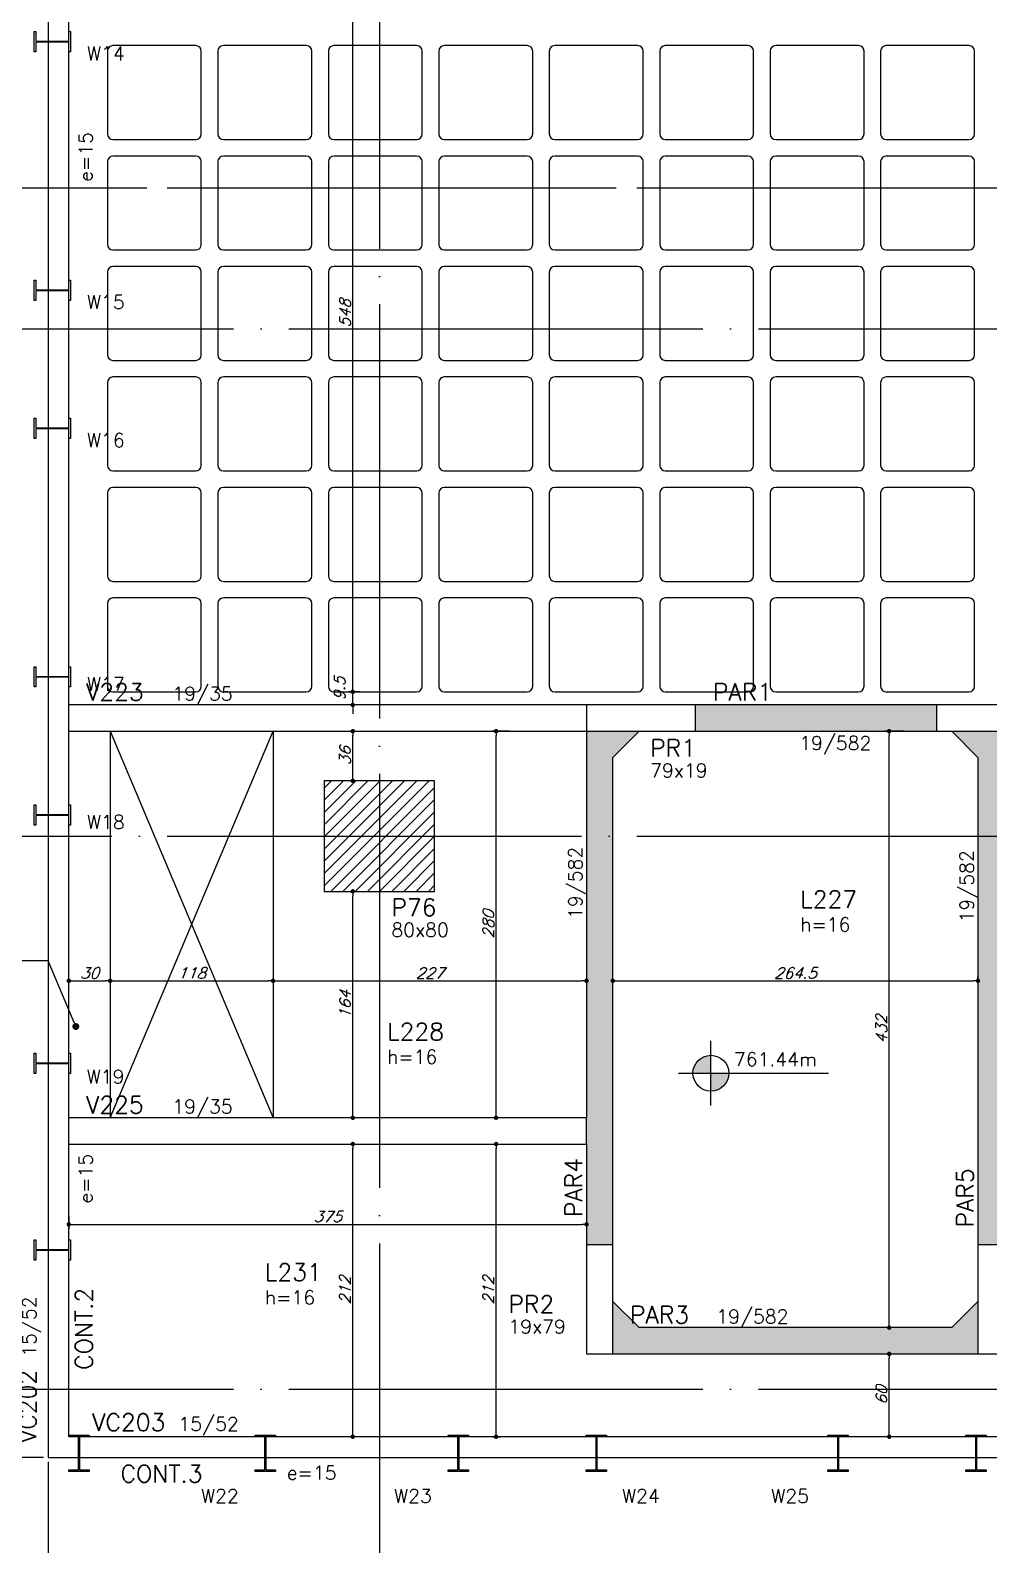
# Model space of a CAD drawing. Extents: x -4172 to 5483, y -2094 to 2406.
# Drawn here: x -3553 to -2859, y -998 to 99 of the extents above; entities that cross this region are included whole.
import ezdxf
from ezdxf import colors
from ezdxf.entities.mleader import LeaderData, LeaderLine
from ezdxf.enums import TextEntityAlignment as Align
from ezdxf.math import Vec2, Vec3

# ---------------------------------------------------------------- set-up
doc = ezdxf.new("R2010")
doc.units = 0
doc.header["$LTSCALE"] = 50
doc.header["$MEASUREMENT"] = 0
doc.linetypes.add('EIXO', pattern=[6.8, 6, -0.4, 0, -0.4])
doc.layers.get('0').update_dxf_attribs({"linetype": 'CONTINUOUS'})
doc.layers.get('DEFPOINTS').update_dxf_attribs({"linetype": 'CONTINUOUS'})
for name, color, linetype in [('251', 5, 'CONTINUOUS'), ('F-AUX-RED', 1, 'CONTINUOUS'), ('F-COTAS', 106, 'CONTINUOUS'), ('F-CUBETA', 1, 'CONTINUOUS'), ('F-EIXO', 12, 'EIXO'), ('F-LAJES', 3, 'CONTINUOUS'), ('F-LAJES-DIM', 2, 'CONTINUOUS'), ('F-LAJES-NOME', 4, 'CONTINUOUS'), ('F-NÍVEL-PLANTA', 2, 'CONTINUOUS'), ('F-PARC-DIM', 2, 'CONTINUOUS'), ('F-PARC-NOME', 4, 'CONTINUOUS'), ('F-PERFIL - W310x52', 4, 'CONTINUOUS'), ('F-PERFIL- W250x38.5', 4, 'CONTINUOUS'), ('F-PILARES-DIM', 172, 'CONTINUOUS'), ('F-PILARES-HACH', 174, 'CONTINUOUS'), ('F-PILARES-M', 170, 'CONTINUOUS'), ('F-PILARES-NOME', 170, 'CONTINUOUS'), ('F-PILARES-S', 170, 'CONTINUOUS'), ('F-SOLIDO-VIGAS', 252, 'CONTINUOUS'), ('F-TEXTO', 6, 'CONTINUOUS'), ('F-VIGAS', 3, 'CONTINUOUS'), ('F-VIGAS-DIM', 2, 'CONTINUOUS'), ('F-VIGAS-NOME', 4, 'CONTINUOUS'), ('F-VÃO', 1, 'CONTINUOUS')]:
    doc.layers.add(name, color=color, linetype=linetype)
doc.styles.add('CP-TEXT-INCL', font='romans.shx', dxfattribs={"oblique": 20})
doc.styles.add('MCP', font='romans.shx')
doc.styles.add('ROMANS', font='romans.shx')
doc.styles.get("Standard").update_dxf_attribs({"font": 'ROMANS.SHX'})
doc.dimstyles.new('CP-COTAS-50', dxfattribs={"dimscale": 0.64, "dimtxt": 12.5, "dimasz": 5, "dimexe": 5, "dimexo": 5, "dimgap": 2.5, "dimtad": 1, "dimdec": 1, "dimdsep": 46, "dimtxsty": 'CP-TEXT-INCL', "dimblk1": 'DOT', "dimblk2": 'DOT', "dimsah": 1, "dimcen": 9, "dimclrd": 256, "dimclre": 256, "dimclrt": 256, "dimadec": 0, "dimazin": 0, "dimtfac": 1, "dimtdec": 1, "dimtmove": 2, "dimatfit": 3, "dimldrblk": 'DOT', "dimfxl": 0, "dimtolj": 1, "dimarcsym": 0})

# ---------------------------------------------------------------- blocks, each defined once
blk = doc.blocks.new('_VAONER063650636500869008690')
at = {"layer": '251', "color": 1}
for p, q in [((30, 34), (-30, 34)), ((-34, 30), (-34, -30)), ((34, -30), (34, 30)), ((-30, -34), (30, -34))]:
    blk.add_line(p, q, dxfattribs=at)
for centre, start, end in [((-30, 30), 90, 180), ((30, 30), 0, 90), ((-30, -30), 180, 270), ((30, -30), 270, 0)]:
    blk.add_arc(centre, 4, start, end, dxfattribs=at)
blk = doc.blocks.new('Nível - Planta')
at = {"layer": 'F-NÍVEL-PLANTA'}
h = blk.add_hatch(color=71, dxfattribs=at)
h.paths.add_polyline_path([(0, 0), (0, 0.26, 0.414214), (-0.26, 0)])
h.paths.add_polyline_path([(0.26, 0), (0, 0), (0, -0.26, 0.414214)])
for p, q in [((0, -0.469), (0, 0.469)), ((-0.469, 0), (1.704, 0))]:
    blk.add_line(p, q, dxfattribs=at)
blk.add_circle((0, 0), 0.26, dxfattribs=at)
at = {"layer": 'F-TEXTO', "color": 3, "style": 'MCP'}
blk.add_attdef('NÍVEL', (0.333, 0.102), '', height=0.2, dxfattribs=at)
blk = doc.blocks.new('_DOT')
at = {"color": 0, "linetype": 'ByBlock'}
blk.add_line((-0.5, 0), (-1, 0), dxfattribs=at)
at = {"color": 0, "linetype": 'ByBlock', "const_width": 0.5}
blk.add_lwpolyline([(-0.25, 0, 1), (0.25, 0, 1)], format="xyb", close=True, dxfattribs=at)
blk = doc.blocks.new('*U22')
at = {"layer": 'F-EIXO'}
blk.add_line((0, 0), (7397, 0), dxfattribs=at)
at = {"layer": 'F-TEXTO', "style": 'ROMANS'}
blk.add_attdef('EIXO', text='', height=17.5, dxfattribs=at).set_placement((-28.2072, 0), align=Align.MIDDLE_CENTER)
blk = doc.blocks.new('*U23')
at = {"layer": 'F-EIXO'}
blk.add_line((0, 0), (7484.954, 0), dxfattribs=at)
at = {"layer": 'F-TEXTO', "style": 'ROMANS'}
blk.add_attdef('EIXO', text='', height=17.5, dxfattribs=at).set_placement((-28.2072, 0), align=Align.MIDDLE_CENTER)
blk = doc.blocks.new('*U24')
at = {"layer": 'F-EIXO'}
blk.add_line((0, 0), (7397, 0), dxfattribs=at)
at = {"layer": 'F-TEXTO', "style": 'ROMANS'}
blk.add_attdef('EIXO', text='', height=17.5, dxfattribs=at).set_placement((-28.2072, 0), align=Align.MIDDLE_CENTER)
blk = doc.blocks.new('*U48')
at = {"layer": 'F-EIXO'}
blk.add_line((0, 0), (0, -3477.9), dxfattribs=at)
at = {"layer": 'F-TEXTO', "style": 'ROMANS'}
blk.add_attdef('EIXO', text='', height=17.5, rotation=360, dxfattribs=at).set_placement((0, 28.2), align=Align.MIDDLE_CENTER)
blk = doc.blocks.new('*U32')
at = {"layer": 'F-EIXO'}
blk.add_line((0, 0), (7484.954, 0), dxfattribs=at)
at = {"layer": 'F-TEXTO', "style": 'ROMANS'}
blk.add_attdef('EIXO', text='', height=17.5, dxfattribs=at).set_placement((-28.2072, 0), align=Align.MIDDLE_CENTER)
blk = doc.blocks.new('*D49')
at = {"layer": 'DEFPOINTS', "color": 0, "linetype": 'Continuous', "transparency": 16777216}
for p in [(-3540, -934.5), (3264.5, -934.5), (3264.5, -1512.9)]:
    blk.add_point(p, dxfattribs=at)
at = {"layer": 'F-COTAS', "linetype": 'Continuous', "lineweight": -2, "transparency": 16777216}
for p, q in [((-3540, -937.7), (-3540, -1516.1)), ((3264.5, -937.7), (3264.5, -1516.1)), ((-3536.8, -1512.9), (3261.3, -1512.9))]:
    blk.add_line(p, q, dxfattribs=at)
at = {"layer": 'F-COTAS', "linetype": 'Continuous', "lineweight": -2, "transparency": 16777216, "xscale": 3.2, "yscale": 3.2, "zscale": 3.2, "rotation": 180}
blk.add_blockref('_DOT', (-3540, -1512.9), dxfattribs=at)
at = {"layer": 'F-COTAS', "linetype": 'Continuous', "lineweight": -2, "transparency": 16777216, "xscale": 3.2, "yscale": 3.2, "zscale": 3.2}
blk.add_blockref('_DOT', (3264.5, -1512.9), dxfattribs=at)
at = {"layer": 'F-COTAS', "linetype": 'Continuous', "transparency": 16777216, "insert": (-137.8, -1507.3), "char_height": 8, "attachment_point": 5, "style": 'CP-TEXT-INCL'}
blk.add_mtext('\\A1;6804.5', dxfattribs=at)
blk = doc.blocks.new('*D71')
at = {"layer": 'DEFPOINTS', "color": 0, "linetype": 'Continuous', "transparency": 16777216}
for p in [(-3540, -934.5), (-3540, -1446.2), (-3300, -1457.8)]:
    blk.add_point(p, dxfattribs=at)
at = {"layer": 'F-COTAS', "linetype": 'Continuous', "lineweight": -2, "transparency": 16777216}
for p, q in [((-3540, -937.7), (-3540, -1449.4)), ((-3303.2, -1446.2), (-3536.8, -1446.2)), ((-3300, -1454.6), (-3300, -1443))]:
    blk.add_line(p, q, dxfattribs=at)
at = {"layer": 'F-COTAS', "linetype": 'Continuous', "lineweight": -2, "transparency": 16777216, "xscale": 3.2, "yscale": 3.2, "zscale": 3.2, "rotation": 180}
blk.add_blockref('_DOT', (-3540, -1446.2), dxfattribs=at)
at = {"layer": 'F-COTAS', "linetype": 'Continuous', "lineweight": -2, "transparency": 16777216, "xscale": 3.2, "yscale": 3.2, "zscale": 3.2}
blk.add_blockref('_DOT', (-3300, -1446.2), dxfattribs=at)
at = {"layer": 'F-COTAS', "linetype": 'Continuous', "transparency": 16777216, "insert": (-3420, -1440.6), "char_height": 8, "attachment_point": 5, "style": 'CP-TEXT-INCL'}
blk.add_mtext('\\A1;240', dxfattribs=at)
blk = doc.blocks.new('*D112')
at = {"layer": 'DEFPOINTS', "color": 0, "linetype": 'Continuous', "transparency": 16777216}
for p in [(-3641.4, 1689.5), (-3290, 1689.5), (-3540, -934.5)]:
    blk.add_point(p, dxfattribs=at)
at = {"layer": 'F-COTAS', "linetype": 'Continuous', "lineweight": -2, "transparency": 16777216}
for p, q in [((-3293.2, 1689.5), (-3644.6, 1689.5)), ((-3641.4, -931.3), (-3641.4, 1686.3)), ((-3543.2, -934.5), (-3644.6, -934.5))]:
    blk.add_line(p, q, dxfattribs=at)
at = {"layer": 'F-COTAS', "linetype": 'Continuous', "lineweight": -2, "transparency": 16777216, "xscale": 3.2, "yscale": 3.2, "zscale": 3.2}
for p, rotation in [((-3641.4, 1689.5), 90), ((-3641.4, -934.5), 270)]:
    blk.add_blockref('_DOT', p, dxfattribs=dict(at, rotation=rotation))
at = {"layer": 'F-COTAS', "linetype": 'Continuous', "transparency": 16777216, "insert": (-3647, 377.5), "char_height": 8, "attachment_point": 5, "rotation": 90, "style": 'CP-TEXT-INCL'}
blk.add_mtext('\\A1;2624', dxfattribs=at)
blk = doc.blocks.new('*D113')
at = {"layer": 'DEFPOINTS', "color": 0, "linetype": 'Continuous', "transparency": 16777216}
for p in [(-3606.3, -885), (-3587.6, -885), (-3540, -934.5)]:
    blk.add_point(p, dxfattribs=at)
at = {"layer": 'F-COTAS', "linetype": 'Continuous', "lineweight": -2, "transparency": 16777216}
for p, q in [((-3590.8, -885), (-3609.5, -885)), ((-3606.3, -931.3), (-3606.3, -888.2)), ((-3543.2, -934.5), (-3609.5, -934.5))]:
    blk.add_line(p, q, dxfattribs=at)
at = {"layer": 'F-COTAS', "linetype": 'Continuous', "lineweight": -2, "transparency": 16777216, "xscale": 3.2, "yscale": 3.2, "zscale": 3.2}
for p, rotation in [((-3606.3, -885), 90), ((-3606.3, -934.5), 270)]:
    blk.add_blockref('_DOT', p, dxfattribs=dict(at, rotation=rotation))
at = {"layer": 'F-COTAS', "linetype": 'Continuous', "transparency": 16777216, "insert": (-3611.9, -909.7), "char_height": 8, "attachment_point": 5, "rotation": 90, "style": 'CP-TEXT-INCL'}
blk.add_mtext('\\A1;49.5', dxfattribs=at)
blk = doc.blocks.new('*D314')
at = {"layer": 'DEFPOINTS', "color": 0, "linetype": 'Continuous', "transparency": 16777216}
for p in [(-3319.3, -707.5), (-3319.3, -707.5), (-3319.3, -919.5)]:
    blk.add_point(p, dxfattribs=at)
at = {"layer": 'F-COTAS', "linetype": 'Continuous', "lineweight": -2, "transparency": 16777216}
blk.add_line((-3319.3, -916.3), (-3319.3, -710.7), dxfattribs=at)
at = {"layer": 'F-COTAS', "linetype": 'Continuous', "lineweight": -2, "transparency": 16777216, "xscale": 3.2, "yscale": 3.2, "zscale": 3.2}
for p, rotation in [((-3319.3, -707.5), 90), ((-3319.3, -919.5), 270)]:
    blk.add_blockref('_DOT', p, dxfattribs=dict(at, rotation=rotation))
at = {"layer": 'F-COTAS', "linetype": 'Continuous', "transparency": 16777216, "insert": (-3324.9, -813.5), "char_height": 8, "attachment_point": 5, "rotation": 90, "style": 'CP-TEXT-INCL'}
blk.add_mtext('\\A1;212', dxfattribs=at)
blk = doc.blocks.new('*D315')
at = {"layer": 'DEFPOINTS', "color": 0, "linetype": 'Continuous', "transparency": 16777216}
for p in [(-3319.3, -524.5), (-3319.3, -524.5), (-3319.3, -688.5)]:
    blk.add_point(p, dxfattribs=at)
at = {"layer": 'F-COTAS', "linetype": 'Continuous', "lineweight": -2, "transparency": 16777216}
blk.add_line((-3319.3, -685.3), (-3319.3, -527.7), dxfattribs=at)
at = {"layer": 'F-COTAS', "linetype": 'Continuous', "lineweight": -2, "transparency": 16777216, "xscale": 3.2, "yscale": 3.2, "zscale": 3.2}
for p, rotation in [((-3319.3, -524.5), 90), ((-3319.3, -688.5), 270)]:
    blk.add_blockref('_DOT', p, dxfattribs=dict(at, rotation=rotation))
at = {"layer": 'F-COTAS', "linetype": 'Continuous', "transparency": 16777216, "insert": (-3324.9, -606.5), "char_height": 8, "attachment_point": 5, "rotation": 90, "style": 'CP-TEXT-INCL'}
blk.add_mtext('\\A1;164', dxfattribs=at)
blk = doc.blocks.new('*D316')
at = {"layer": 'DEFPOINTS', "color": 0, "linetype": 'Continuous', "transparency": 16777216}
for p in [(-3319.3, -408.5), (-3319.3, -408.5), (-3319.3, -444.5)]:
    blk.add_point(p, dxfattribs=at)
at = {"layer": 'F-COTAS', "linetype": 'Continuous', "lineweight": -2, "transparency": 16777216}
blk.add_line((-3319.3, -441.3), (-3319.3, -411.7), dxfattribs=at)
at = {"layer": 'F-COTAS', "linetype": 'Continuous', "lineweight": -2, "transparency": 16777216, "xscale": 3.2, "yscale": 3.2, "zscale": 3.2}
for p, rotation in [((-3319.3, -408.5), 90), ((-3319.3, -444.5), 270)]:
    blk.add_blockref('_DOT', p, dxfattribs=dict(at, rotation=rotation))
at = {"layer": 'F-COTAS', "linetype": 'Continuous', "transparency": 16777216, "insert": (-3324.9, -426.5), "char_height": 8, "attachment_point": 5, "rotation": 90, "style": 'CP-TEXT-INCL'}
blk.add_mtext('\\A1;36', dxfattribs=at)
blk = doc.blocks.new('*D317')
at = {"layer": 'DEFPOINTS', "color": 0, "linetype": 'Continuous', "transparency": 16777216}
for p in [(-3319.3, -380), (-3311, -380), (-3311, -389.5)]:
    blk.add_point(p, dxfattribs=at)
at = {"layer": 'F-COTAS', "linetype": 'Continuous', "lineweight": -2, "transparency": 16777216}
for p, q in [((-3314.2, -380), (-3322.5, -380)), ((-3319.3, -376.8), (-3319.3, -373.6)), ((-3319.3, -389.5), (-3319.3, -380)), ((-3314.2, -389.5), (-3322.5, -389.5)), ((-3319.3, -392.7), (-3319.3, -395.9))]:
    blk.add_line(p, q, dxfattribs=at)
at = {"layer": 'F-COTAS', "linetype": 'Continuous', "lineweight": -2, "transparency": 16777216, "xscale": 3.2, "yscale": 3.2, "zscale": 3.2}
for p, rotation in [((-3319.3, -380), 270), ((-3319.3, -389.5), 90)]:
    blk.add_blockref('_DOT', p, dxfattribs=dict(at, rotation=rotation))
at = {"layer": 'F-COTAS', "linetype": 'Continuous', "transparency": 16777216, "insert": (-3328.9, -377.7), "char_height": 8, "attachment_point": 5, "rotation": 90, "style": 'CP-TEXT-INCL'}
blk.add_mtext('\\A1;9.5', dxfattribs=at)
blk = doc.blocks.new('*D318')
at = {"layer": 'DEFPOINTS', "color": 0, "linetype": 'Continuous', "transparency": 16777216}
for p in [(-3319.3, 168), (-3311.3, 168), (-3311.3, -380)]:
    blk.add_point(p, dxfattribs=at)
at = {"layer": 'F-COTAS', "linetype": 'Continuous', "lineweight": -2, "transparency": 16777216}
for p, q in [((-3314.5, 168), (-3322.5, 168)), ((-3319.3, -376.8), (-3319.3, 164.8)), ((-3314.5, -380), (-3322.5, -380))]:
    blk.add_line(p, q, dxfattribs=at)
at = {"layer": 'F-COTAS', "linetype": 'Continuous', "lineweight": -2, "transparency": 16777216, "xscale": 3.2, "yscale": 3.2, "zscale": 3.2}
for p, rotation in [((-3319.3, 168), 90), ((-3319.3, -380), 270)]:
    blk.add_blockref('_DOT', p, dxfattribs=dict(at, rotation=rotation))
at = {"layer": 'F-COTAS', "linetype": 'Continuous', "transparency": 16777216, "insert": (-3324.9, -106), "char_height": 8, "attachment_point": 5, "rotation": 90, "style": 'CP-TEXT-INCL'}
blk.add_mtext('\\A1;548', dxfattribs=at)
blk = doc.blocks.new('*D327')
at = {"layer": 'DEFPOINTS', "color": 0, "linetype": 'Continuous', "transparency": 16777216}
for p in [(-3525, -589.3), (-3495, -589.3), (-3495, -589.3)]:
    blk.add_point(p, dxfattribs=at)
at = {"layer": 'F-COTAS', "linetype": 'Continuous', "lineweight": -2, "transparency": 16777216}
blk.add_line((-3521.8, -589.3), (-3498.2, -589.3), dxfattribs=at)
at = {"layer": 'F-COTAS', "linetype": 'Continuous', "lineweight": -2, "transparency": 16777216, "xscale": 3.2, "yscale": 3.2, "zscale": 3.2, "rotation": 180}
blk.add_blockref('_DOT', (-3525, -589.3), dxfattribs=at)
at = {"layer": 'F-COTAS', "linetype": 'Continuous', "lineweight": -2, "transparency": 16777216, "xscale": 3.2, "yscale": 3.2, "zscale": 3.2}
blk.add_blockref('_DOT', (-3495, -589.3), dxfattribs=at)
at = {"layer": 'F-COTAS', "linetype": 'Continuous', "transparency": 16777216, "insert": (-3510, -583.7), "char_height": 8, "attachment_point": 5, "style": 'CP-TEXT-INCL'}
blk.add_mtext('\\A1;30', dxfattribs=at)
blk = doc.blocks.new('*D328')
at = {"layer": 'DEFPOINTS', "color": 0, "linetype": 'Continuous', "transparency": 16777216}
for p in [(-3495, -573.4), (-3377, -573.4), (-3377, -589.3)]:
    blk.add_point(p, dxfattribs=at)
at = {"layer": 'F-COTAS', "linetype": 'Continuous', "lineweight": -2, "transparency": 16777216}
for p, q in [((-3495, -576.6), (-3495, -592.5)), ((-3377, -576.6), (-3377, -592.5)), ((-3491.8, -589.3), (-3380.2, -589.3))]:
    blk.add_line(p, q, dxfattribs=at)
at = {"layer": 'F-COTAS', "linetype": 'Continuous', "lineweight": -2, "transparency": 16777216, "xscale": 3.2, "yscale": 3.2, "zscale": 3.2, "rotation": 180}
blk.add_blockref('_DOT', (-3495, -589.3), dxfattribs=at)
at = {"layer": 'F-COTAS', "linetype": 'Continuous', "lineweight": -2, "transparency": 16777216, "xscale": 3.2, "yscale": 3.2, "zscale": 3.2}
blk.add_blockref('_DOT', (-3377, -589.3), dxfattribs=at)
at = {"layer": 'F-COTAS', "linetype": 'Continuous', "transparency": 16777216, "insert": (-3436, -583.7), "char_height": 8, "attachment_point": 5, "style": 'CP-TEXT-INCL'}
blk.add_mtext('\\A1;118', dxfattribs=at)
blk = doc.blocks.new('*D329')
at = {"layer": 'DEFPOINTS', "color": 0, "linetype": 'Continuous', "transparency": 16777216}
for p in [(-3377, -571.6), (-3150, -571.6), (-3150, -589.3)]:
    blk.add_point(p, dxfattribs=at)
at = {"layer": 'F-COTAS', "linetype": 'Continuous', "lineweight": -2, "transparency": 16777216}
for p, q in [((-3377, -574.8), (-3377, -592.5)), ((-3150, -574.8), (-3150, -592.5)), ((-3373.8, -589.3), (-3153.2, -589.3))]:
    blk.add_line(p, q, dxfattribs=at)
at = {"layer": 'F-COTAS', "linetype": 'Continuous', "lineweight": -2, "transparency": 16777216, "xscale": 3.2, "yscale": 3.2, "zscale": 3.2, "rotation": 180}
blk.add_blockref('_DOT', (-3377, -589.3), dxfattribs=at)
at = {"layer": 'F-COTAS', "linetype": 'Continuous', "lineweight": -2, "transparency": 16777216, "xscale": 3.2, "yscale": 3.2, "zscale": 3.2}
blk.add_blockref('_DOT', (-3150, -589.3), dxfattribs=at)
at = {"layer": 'F-COTAS', "linetype": 'Continuous', "transparency": 16777216, "insert": (-3263.5, -583.7), "char_height": 8, "attachment_point": 5, "style": 'CP-TEXT-INCL'}
blk.add_mtext('\\A1;227', dxfattribs=at)
blk = doc.blocks.new('*D330')
at = {"layer": 'DEFPOINTS', "color": 0, "linetype": 'Continuous', "transparency": 16777216}
for p in [(-3131, -591.1), (-2866.5, -589.3), (-2866.5, -591.1)]:
    blk.add_point(p, dxfattribs=at)
at = {"layer": 'F-COTAS', "linetype": 'Continuous', "lineweight": -2, "transparency": 16777216}
for p, q in [((-3131, -587.9), (-3131, -586.1)), ((-3127.8, -589.3), (-2869.7, -589.3)), ((-2866.5, -587.9), (-2866.5, -586.1))]:
    blk.add_line(p, q, dxfattribs=at)
at = {"layer": 'F-COTAS', "linetype": 'Continuous', "lineweight": -2, "transparency": 16777216, "xscale": 3.2, "yscale": 3.2, "zscale": 3.2, "rotation": 180}
blk.add_blockref('_DOT', (-3131, -589.3), dxfattribs=at)
at = {"layer": 'F-COTAS', "linetype": 'Continuous', "lineweight": -2, "transparency": 16777216, "xscale": 3.2, "yscale": 3.2, "zscale": 3.2}
blk.add_blockref('_DOT', (-2866.5, -589.3), dxfattribs=at)
at = {"layer": 'F-COTAS', "linetype": 'Continuous', "transparency": 16777216, "insert": (-2998.8, -583.7), "char_height": 8, "attachment_point": 5, "style": 'CP-TEXT-INCL'}
blk.add_mtext('\\A1;264.5', dxfattribs=at)
blk = doc.blocks.new('*D335')
at = {"layer": 'DEFPOINTS', "color": 0, "linetype": 'Continuous', "transparency": 16777216}
for p in [(-2930.8, -859.5), (-2930.8, -859.5), (-2930.8, -919.5)]:
    blk.add_point(p, dxfattribs=at)
at = {"layer": 'F-COTAS', "linetype": 'Continuous', "lineweight": -2, "transparency": 16777216}
blk.add_line((-2930.8, -916.3), (-2930.8, -862.7), dxfattribs=at)
at = {"layer": 'F-COTAS', "linetype": 'Continuous', "lineweight": -2, "transparency": 16777216, "xscale": 3.2, "yscale": 3.2, "zscale": 3.2}
for p, rotation in [((-2930.8, -859.5), 90), ((-2930.8, -919.5), 270)]:
    blk.add_blockref('_DOT', p, dxfattribs=dict(at, rotation=rotation))
at = {"layer": 'F-COTAS', "linetype": 'Continuous', "transparency": 16777216, "insert": (-2936.4, -889.5), "char_height": 8, "attachment_point": 5, "rotation": 90, "style": 'CP-TEXT-INCL'}
blk.add_mtext('\\A1;60', dxfattribs=at)
blk = doc.blocks.new('*D336')
at = {"layer": 'DEFPOINTS', "color": 0, "linetype": 'Continuous', "transparency": 16777216}
for p in [(-2930.8, -408.5), (-2916.9, -408.5), (-2916.9, -840.5)]:
    blk.add_point(p, dxfattribs=at)
at = {"layer": 'F-COTAS', "linetype": 'Continuous', "lineweight": -2, "transparency": 16777216}
for p, q in [((-2920.1, -408.5), (-2934, -408.5)), ((-2930.8, -837.3), (-2930.8, -411.7)), ((-2920.1, -840.5), (-2934, -840.5))]:
    blk.add_line(p, q, dxfattribs=at)
at = {"layer": 'F-COTAS', "linetype": 'Continuous', "lineweight": -2, "transparency": 16777216, "xscale": 3.2, "yscale": 3.2, "zscale": 3.2}
for p, rotation in [((-2930.8, -408.5), 90), ((-2930.8, -840.5), 270)]:
    blk.add_blockref('_DOT', p, dxfattribs=dict(at, rotation=rotation))
at = {"layer": 'F-COTAS', "linetype": 'Continuous', "transparency": 16777216, "insert": (-2936.4, -624.5), "char_height": 8, "attachment_point": 5, "rotation": 90, "style": 'CP-TEXT-INCL'}
blk.add_mtext('\\A1;432', dxfattribs=at)
blk = doc.blocks.new('*D339')
at = {"layer": 'DEFPOINTS', "color": 0, "linetype": 'Continuous', "transparency": 16777216}
for p in [(-3525, -756.8), (-3150, -756.8), (-3150, -765.7)]:
    blk.add_point(p, dxfattribs=at)
at = {"layer": 'F-COTAS', "linetype": 'Continuous', "lineweight": -2, "transparency": 16777216}
for p, q in [((-3525, -760), (-3525, -768.9)), ((-3521.8, -765.7), (-3153.2, -765.7)), ((-3150, -760), (-3150, -768.9))]:
    blk.add_line(p, q, dxfattribs=at)
at = {"layer": 'F-COTAS', "linetype": 'Continuous', "lineweight": -2, "transparency": 16777216, "xscale": 3.2, "yscale": 3.2, "zscale": 3.2, "rotation": 180}
blk.add_blockref('_DOT', (-3525, -765.7), dxfattribs=at)
at = {"layer": 'F-COTAS', "linetype": 'Continuous', "lineweight": -2, "transparency": 16777216, "xscale": 3.2, "yscale": 3.2, "zscale": 3.2}
blk.add_blockref('_DOT', (-3150, -765.7), dxfattribs=at)
at = {"layer": 'F-COTAS', "linetype": 'Continuous', "transparency": 16777216, "insert": (-3337.5, -760.1), "char_height": 8, "attachment_point": 5, "style": 'CP-TEXT-INCL'}
blk.add_mtext('\\A1;375', dxfattribs=at)
blk = doc.blocks.new('*D341')
at = {"layer": 'DEFPOINTS', "color": 0, "linetype": 'Continuous', "transparency": 16777216}
for p in [(-3215.9, -707.5), (-3215.5, -707.5), (-3221.1, -919.5)]:
    blk.add_point(p, dxfattribs=at)
at = {"layer": 'F-COTAS', "linetype": 'Continuous', "lineweight": -2, "transparency": 16777216}
for p, q in [((-3215.5, -916.3), (-3215.5, -710.7)), ((-3212.7, -707.5), (-3212.3, -707.5)), ((-3217.9, -919.5), (-3212.3, -919.5))]:
    blk.add_line(p, q, dxfattribs=at)
at = {"layer": 'F-COTAS', "linetype": 'Continuous', "lineweight": -2, "transparency": 16777216, "xscale": 3.2, "yscale": 3.2, "zscale": 3.2}
for p, rotation in [((-3215.5, -707.5), 90), ((-3215.5, -919.5), 270)]:
    blk.add_blockref('_DOT', p, dxfattribs=dict(at, rotation=rotation))
at = {"layer": 'F-COTAS', "linetype": 'Continuous', "transparency": 16777216, "insert": (-3221.1, -813.5), "char_height": 8, "attachment_point": 5, "rotation": 90, "style": 'CP-TEXT-INCL'}
blk.add_mtext('\\A1;212', dxfattribs=at)
blk = doc.blocks.new('*D342')
at = {"layer": 'DEFPOINTS', "color": 0, "linetype": 'Continuous', "transparency": 16777216}
for p in [(-3215.5, -408.5), (-3202.6, -408.5), (-3202.6, -688.5)]:
    blk.add_point(p, dxfattribs=at)
at = {"layer": 'F-COTAS', "linetype": 'Continuous', "lineweight": -2, "transparency": 16777216}
for p, q in [((-3205.8, -408.5), (-3218.7, -408.5)), ((-3215.5, -685.3), (-3215.5, -411.7)), ((-3205.8, -688.5), (-3218.7, -688.5))]:
    blk.add_line(p, q, dxfattribs=at)
at = {"layer": 'F-COTAS', "linetype": 'Continuous', "lineweight": -2, "transparency": 16777216, "xscale": 3.2, "yscale": 3.2, "zscale": 3.2}
for p, rotation in [((-3215.5, -408.5), 90), ((-3215.5, -688.5), 270)]:
    blk.add_blockref('_DOT', p, dxfattribs=dict(at, rotation=rotation))
at = {"layer": 'F-COTAS', "linetype": 'Continuous', "transparency": 16777216, "insert": (-3221.1, -548.5), "char_height": 8, "attachment_point": 5, "rotation": 90, "style": 'CP-TEXT-INCL'}
blk.add_mtext('\\A1;280', dxfattribs=at)
blk = doc.blocks.new('A$C44D756D9')
at = {"layer": 'F-PERFIL- W250x38.5', "linetype": 'Continuous'}
for p, q in [((-225, -1406), (-225, -1391.3)), ((-225, -1391.3), (-223.9, -1391.3)), ((-223.9, -1391.3), (-223.9, -1398.3)), ((-199.9, -1398.3), (-199.9, -1391.3)), ((-199.9, -1391.3), (-198.8, -1391.3)), ((-198.8, -1391.3), (-198.8, -1406)), ((-223.9, -1398.3), (-199.9, -1398.3)), ((-199.9, -1399), (-223.9, -1399)), ((-223.9, -1399), (-223.9, -1406)), ((-199.9, -1406), (-199.9, -1399)), ((-223.9, -1406), (-225, -1406)), ((-198.8, -1406), (-199.9, -1406)), ((-225, -1586), (-225, -1571.3)), ((-225, -1571.3), (-223.9, -1571.3)), ((-223.9, -1571.3), (-223.9, -1578.3)), ((-223.9, -1578.3), (-199.9, -1578.3)), ((-199.9, -1579), (-223.9, -1579)), ((-223.9, -1579), (-223.9, -1586)), ((-199.9, -1578.3), (-199.9, -1571.3)), ((-199.9, -1571.3), (-198.8, -1571.3)), ((-199.9, -1586), (-199.9, -1579)), ((-198.8, -1571.3), (-198.8, -1586)), ((-223.9, -1586), (-225, -1586)), ((-198.8, -1586), (-199.9, -1586)), ((-225, -1686), (-225, -1671.3)), ((-225, -1671.3), (-223.9, -1671.3)), ((-223.9, -1671.3), (-223.9, -1678.3)), ((-199.9, -1678.3), (-199.9, -1671.3)), ((-199.9, -1671.3), (-198.8, -1671.3)), ((-198.8, -1671.3), (-198.8, -1686)), ((-223.9, -1686), (-225, -1686)), ((-223.9, -1678.3), (-199.9, -1678.3)), ((-199.9, -1679), (-223.9, -1679)), ((-223.9, -1679), (-223.9, -1686)), ((-199.9, -1686), (-199.9, -1679)), ((-198.8, -1686), (-199.9, -1686)), ((-225, -1866), (-225, -1851.3)), ((-225, -1851.3), (-223.9, -1851.3)), ((-223.9, -1851.3), (-223.9, -1858.3)), ((-199.9, -1858.3), (-199.9, -1851.3)), ((-199.9, -1851.3), (-198.8, -1851.3)), ((-198.8, -1851.3), (-198.8, -1866)), ((-223.9, -1858.3), (-199.9, -1858.3)), ((-199.9, -1859), (-223.9, -1859)), ((-223.9, -1859), (-223.9, -1866)), ((-199.9, -1866), (-199.9, -1859)), ((-223.9, -1866), (-225, -1866)), ((-198.8, -1866), (-199.9, -1866)), ((-225, -1966), (-225, -1951.3)), ((-225, -1951.3), (-223.9, -1951.3)), ((-223.9, -1951.3), (-223.9, -1958.3)), ((-199.9, -1958.3), (-199.9, -1951.3)), ((-199.9, -1951.3), (-198.8, -1951.3)), ((-198.8, -1951.3), (-198.8, -1966)), ((-223.9, -1958.3), (-199.9, -1958.3)), ((-199.9, -1959), (-223.9, -1959)), ((-223.9, -1959), (-223.9, -1966)), ((-199.9, -1966), (-199.9, -1959)), ((-223.9, -1966), (-225, -1966)), ((-198.8, -1966), (-199.9, -1966)), ((-225, -2146), (-225, -2131.3)), ((-225, -2131.3), (-223.9, -2131.3)), ((-223.9, -2131.3), (-223.9, -2138.3)), ((-223.9, -2138.3), (-199.9, -2138.3)), ((-199.9, -2138.3), (-199.9, -2131.3)), ((-199.9, -2131.3), (-198.8, -2131.3)), ((-198.8, -2131.3), (-198.8, -2146)), ((-223.9, -2146), (-225, -2146)), ((-199.9, -2139), (-223.9, -2139)), ((-223.9, -2139), (-223.9, -2146)), ((-199.9, -2146), (-199.9, -2139)), ((-198.8, -2146), (-199.9, -2146)), ((-225, -2281), (-225, -2266.3)), ((-225, -2266.3), (-223.9, -2266.3)), ((-223.9, -2266.3), (-223.9, -2273.3)), ((-199.9, -2273.3), (-199.9, -2266.3)), ((-199.9, -2266.3), (-198.8, -2266.3)), ((-198.8, -2266.3), (-198.8, -2281)), ((-223.9, -2281), (-225, -2281)), ((-223.9, -2273.3), (-199.9, -2273.3)), ((-199.9, -2274), (-223.9, -2274)), ((-223.9, -2274), (-223.9, -2281)), ((-199.9, -2281), (-199.9, -2274)), ((-198.8, -2281), (-199.9, -2281)), ((-200, -2407.9), (-185.3, -2407.9)), ((-200, -2409.1), (-200, -2407.9)), ((-193, -2409.1), (-200, -2409.1)), ((-193, -2433), (-193, -2409.1)), ((-185.3, -2409.1), (-192.3, -2409.1)), ((-192.3, -2409.1), (-192.3, -2433)), ((-185.3, -2407.9), (-185.3, -2409.1)), ((-65, -2407.9), (-50.3, -2407.9)), ((-65, -2409.1), (-65, -2407.9)), ((-58, -2409.1), (-65, -2409.1)), ((-58, -2433), (-58, -2409.1)), ((-50.3, -2409.1), (-57.3, -2409.1)), ((-57.3, -2409.1), (-57.3, -2433)), ((-50.3, -2407.9), (-50.3, -2409.1)), ((74.8, -2407.9), (89.5, -2407.9)), ((74.8, -2409.1), (74.8, -2407.9)), ((81.9, -2409.1), (74.8, -2409.1)), ((81.9, -2433), (81.9, -2409.1)), ((89.5, -2409.1), (82.5, -2409.1)), ((82.5, -2409.1), (82.5, -2433)), ((89.5, -2407.9), (89.5, -2409.1)), ((174.8, -2407.9), (189.5, -2407.9)), ((174.8, -2409.1), (174.8, -2407.9)), ((181.9, -2409.1), (174.8, -2409.1)), ((181.9, -2433), (181.9, -2409.1)), ((189.5, -2409.1), (182.5, -2409.1)), ((182.5, -2409.1), (182.5, -2433)), ((189.5, -2407.9), (189.5, -2409.1)), ((349.8, -2407.9), (364.5, -2407.9)), ((349.8, -2409.1), (349.8, -2407.9)), ((356.9, -2409.1), (349.8, -2409.1)), ((356.9, -2433), (356.9, -2409.1)), ((364.5, -2409.1), (357.5, -2409.1)), ((357.5, -2409.1), (357.5, -2433)), ((364.5, -2407.9), (364.5, -2409.1)), ((449.8, -2407.9), (464.5, -2407.9)), ((449.8, -2409.1), (449.8, -2407.9)), ((456.9, -2409.1), (449.8, -2409.1)), ((456.9, -2433), (456.9, -2409.1)), ((464.5, -2409.1), (457.5, -2409.1)), ((457.5, -2409.1), (457.5, -2433)), ((464.5, -2407.9), (464.5, -2409.1)), ((-200, -2434.1), (-200, -2433)), ((-200, -2433), (-193, -2433)), ((-185.3, -2434.1), (-200, -2434.1)), ((-192.3, -2433), (-185.3, -2433)), ((-185.3, -2433), (-185.3, -2434.1)), ((-65, -2434.1), (-65, -2433)), ((-65, -2433), (-58, -2433)), ((-50.3, -2434.1), (-65, -2434.1)), ((-57.3, -2433), (-50.3, -2433)), ((-50.3, -2433), (-50.3, -2434.1)), ((74.8, -2434.1), (74.8, -2433)), ((74.8, -2433), (81.9, -2433)), ((89.5, -2434.1), (74.8, -2434.1)), ((82.5, -2433), (89.5, -2433)), ((89.5, -2433), (89.5, -2434.1)), ((174.8, -2434.1), (174.8, -2433)), ((174.8, -2433), (181.9, -2433)), ((189.5, -2434.1), (174.8, -2434.1)), ((182.5, -2433), (189.5, -2433)), ((189.5, -2433), (189.5, -2434.1)), ((349.8, -2434.1), (349.8, -2433)), ((349.8, -2433), (356.9, -2433)), ((364.5, -2434.1), (349.8, -2434.1)), ((357.5, -2433), (364.5, -2433)), ((364.5, -2433), (364.5, -2434.1)), ((449.8, -2434.1), (449.8, -2433)), ((449.8, -2433), (456.9, -2433)), ((464.5, -2434.1), (449.8, -2434.1)), ((457.5, -2433), (464.5, -2433)), ((464.5, -2433), (464.5, -2434.1))]:
    blk.add_line(p, q, dxfattribs=at)
for points in [[(-198.8, -1391.3), (-198.8, -1406), (-199.9, -1406), (-199.9, -1399), (-223.9, -1399), (-223.9, -1406), (-225, -1406), (-225, -1391.3), (-223.9, -1391.3), (-223.9, -1398.3), (-199.9, -1398.3), (-199.9, -1391.3)], [(-198.8, -1571.3), (-198.8, -1586), (-199.9, -1586), (-199.9, -1579), (-223.9, -1579), (-223.9, -1586), (-225, -1586), (-225, -1571.3), (-223.9, -1571.3), (-223.9, -1578.3), (-199.9, -1578.3), (-199.9, -1571.3)], [(-198.8, -1671.3), (-198.8, -1686), (-199.9, -1686), (-199.9, -1679), (-223.9, -1679), (-223.9, -1686), (-225, -1686), (-225, -1671.3), (-223.9, -1671.3), (-223.9, -1678.3), (-199.9, -1678.3), (-199.9, -1671.3)], [(-198.8, -1851.3), (-198.8, -1866), (-199.9, -1866), (-199.9, -1859), (-223.9, -1859), (-223.9, -1866), (-225, -1866), (-225, -1851.3), (-223.9, -1851.3), (-223.9, -1858.3), (-199.9, -1858.3), (-199.9, -1851.3)], [(-198.8, -1951.3), (-198.8, -1966), (-199.9, -1966), (-199.9, -1959), (-223.9, -1959), (-223.9, -1966), (-225, -1966), (-225, -1951.3), (-223.9, -1951.3), (-223.9, -1958.3), (-199.9, -1958.3), (-199.9, -1951.3)], [(-198.8, -2131.3), (-198.8, -2146), (-199.9, -2146), (-199.9, -2139), (-223.9, -2139), (-223.9, -2146), (-225, -2146), (-225, -2131.3), (-223.9, -2131.3), (-223.9, -2138.3), (-199.9, -2138.3), (-199.9, -2131.3)], [(-198.8, -2266.3), (-198.8, -2281), (-199.9, -2281), (-199.9, -2274), (-223.9, -2274), (-223.9, -2281), (-225, -2281), (-225, -2266.3), (-223.9, -2266.3), (-223.9, -2273.3), (-199.9, -2273.3), (-199.9, -2266.3)], [(-200, -2407.9), (-185.3, -2407.9), (-185.3, -2409.1), (-192.3, -2409.1), (-192.3, -2433), (-185.3, -2433), (-185.3, -2434.1), (-200, -2434.1), (-200, -2433), (-193, -2433), (-193, -2409.1), (-200, -2409.1)], [(-65, -2407.9), (-50.3, -2407.9), (-50.3, -2409.1), (-57.3, -2409.1), (-57.3, -2433), (-50.3, -2433), (-50.3, -2434.1), (-65, -2434.1), (-65, -2433), (-58, -2433), (-58, -2409.1), (-65, -2409.1)], [(74.8, -2407.9), (89.5, -2407.9), (89.5, -2409.1), (82.5, -2409.1), (82.5, -2433), (89.5, -2433), (89.5, -2434.1), (74.8, -2434.1), (74.8, -2433), (81.9, -2433), (81.9, -2409.1), (74.8, -2409.1)], [(174.8, -2407.9), (189.5, -2407.9), (189.5, -2409.1), (182.5, -2409.1), (182.5, -2433), (189.5, -2433), (189.5, -2434.1), (174.8, -2434.1), (174.8, -2433), (181.9, -2433), (181.9, -2409.1), (174.8, -2409.1)], [(349.8, -2407.9), (364.5, -2407.9), (364.5, -2409.1), (357.5, -2409.1), (357.5, -2433), (364.5, -2433), (364.5, -2434.1), (349.8, -2434.1), (349.8, -2433), (356.9, -2433), (356.9, -2409.1), (349.8, -2409.1)], [(449.8, -2407.9), (464.5, -2407.9), (464.5, -2409.1), (457.5, -2409.1), (457.5, -2433), (464.5, -2433), (464.5, -2434.1), (449.8, -2434.1), (449.8, -2433), (456.9, -2433), (456.9, -2409.1), (449.8, -2409.1)]]:
    blk.add_lwpolyline(points, close=True, dxfattribs=at)
at = {"layer": 'F-PILARES-NOME'}
for s, p in [('W14', (-186.9, -1412.2)), ('W15', (-186.9, -1592.2)), ('W16', (-186.9, -1692.2)), ('W17', (-186.9, -1868.8)), ('W18', (-186.9, -1968.8)), ('W19', (-187.1, -2153.2)), ('W22', (-104.3, -2456.9)), ('W23', (35.5, -2456.9)), ('W24', (200.6, -2456.9)), ('W25', (308.7, -2456.9))]:
    blk.add_text(s, height=10, dxfattribs=at).set_placement(p)

msp = doc.modelspace()

# ---------------------------------------------------------------- hatches: boundary and pattern name
at = {"layer": 'F-PILARES-HACH', "linetype": 'Continuous'}
h = msp.add_hatch(dxfattribs=at)
h.set_pattern_fill('ANSI31', color=256, scale=50, style=0)
h.paths.add_polyline_path([(-3340, -524.5), (-3260, -524.5), (-3260, -444.5), (-3340, -444.5)], flags=16)
at = {"layer": 'F-SOLIDO-VIGAS', "linetype": 'Continuous'}
h = msp.add_hatch(color=256, dxfattribs=at)
h.dxf.hatch_style = 1
h.paths.add_polyline_path([(-3131, -427.5), (-3112, -408.5), (-3150, -408.5), (-3150, -780.5), (-3131, -780.5)])
h.paths.add_polyline_path([(-2896.5, -389.5), (-3071, -389.5), (-3071, -408.5), (-2896.5, -408.5)])
h.paths.add_polyline_path([(-2604, -389.5), (-2817.5, -389.5), (-2817.5, -408.5), (-2623, -408.5), (-2623, -444.5), (-2620, -444.5), (-2604, -444.5)])
h.paths.add_polyline_path([(-2847.5, -427.5), (-2828.5, -408.5), (-2885.5, -408.5), (-2866.5, -427.5), (-2866.5, -704), (-2866.5, -780.5), (-2847.5, -780.5), (-2847.5, -713.5), (-2663, -713.5), (-2663, -694.5), (-2828.5, -694.5), (-2847.5, -675.5)])
h.paths.add_polyline_path([(-2866.5, -821.5), (-2885.5, -840.5), (-3112, -840.5), (-3131, -821.5), (-3131, -859.5), (-2866.5, -859.5)])
h.paths.add_polyline_path([(-2604, -524.5), (-2620, -524.5), (-2642, -524.5), (-2623, -543.5), (-2623, -675.5), (-2642, -694.5), (-2604, -694.5)])
h.paths.add_polyline_path([(-2623, -408.5), (-2679, -408.5), (-2660, -427.5), (-2660, -444.5), (-2623, -444.5)], flags=17)

# ---------------------------------------------------------------- linework, layer by layer
at = {"layer": 'F-EIXO'}
msp.add_line((-3768.53, -15), (3691.239, -15), dxfattribs=at)
at = {"layer": 'F-LAJES'}
for p, q in [((-3495, -408.5), (-3495, -688.5)), ((-3377, -408.5), (-3377, -688.5))]:
    msp.add_line(p, q, dxfattribs=at)
at = {"layer": 'F-PILARES-M', "linetype": 'Continuous'}
for points in [[(-3150, -408.5), (-3071, -408.5), (-3071, -389.5), (-3150, -389.5), (-3150, -408.5)], [(-2896.5, -408.5), (-2817.5, -408.5), (-2817.5, -389.5), (-2896.5, -389.5), (-2896.5, -408.5)], [(-3150, -859.5), (-3131, -859.5), (-3131, -780.5), (-3150, -780.5), (-3150, -859.5)], [(-2866.5, -859.5), (-2847.5, -859.5), (-2847.5, -780.5), (-2866.5, -780.5), (-2866.5, -859.5)]]:
    msp.add_lwpolyline(points, dxfattribs=at)
at = {"layer": 'F-PILARES-S', "linetype": 'Continuous'}
msp.add_lwpolyline([(-3340, -524.5), (-3260, -524.5), (-3260, -444.5), (-3340, -444.5), (-3340, -524.5)], dxfattribs=at)
at = {"layer": 'F-VIGAS'}
for points in [[(-3290, 1664.5), (-3305.701, 1664.5), (-3540, 1430.201), (-3540, -934.5), (-1249.5, -934.5), (-1249.5, -524.5)], [(-1264.5, -524.5), (-1264.5, -919.5), (-3525, -919.5), (-3525, 1423.988), (-3299.488, 1649.5), (-3290, 1649.5)], [(-3150, -389.5), (-3525, -389.5)], [(-2896.5, -389.5), (-3071, -389.5)], [(-3525, -408.5), (-3150, -408.5)], [(-3150, -408.5), (-3150, -688.5)], [(-3131, -698), (-3131, -427.5), (-3112, -408.5)], [(-3071, -408.5), (-2896.5, -408.5)], [(-3071, -408.5), (-2896.5, -408.5)], [(-2885.5, -408.5), (-2866.5, -427.5), (-2866.5, -704)], [(-3131, -698), (-3131, -427.5)], [(-2866.5, -427.5), (-2866.5, -704)], [(-3150, -688.5), (-3525, -688.5)], [(-3525, -707.5), (-3525, -688.5)], [(-3150, -707.5), (-3150, -688.5)], [(-3131, -780.5), (-3131, -698)], [(-3131, -780.5), (-3131, -698)], [(-3525, -707.5), (-3150, -707.5)], [(-3150, -707.5), (-3150, -780.5)], [(-2866.5, -704), (-2866.5, -780.5)], [(-2866.5, -704), (-2866.5, -780.5)], [(-2866.5, -821.5), (-2885.5, -840.5), (-3112, -840.5), (-3131, -821.5)], [(-2885.5, -840.5), (-3112, -840.5)], [(-3131, -859.5), (-2866.5, -859.5)]]:
    msp.add_lwpolyline(points, dxfattribs=at)
at = {"layer": 'F-VÃO'}
for p, q in [((-3495, -688.5), (-3377, -408.5)), ((-3495, -408.5), (-3377, -688.5))]:
    msp.add_line(p, q, dxfattribs=at)

# ---------------------------------------------------------------- block references
at = {"layer": 'F-CUBETA'}
for p in [(-3463, 54), (-3383, 54), (-3303, 54), (-3223, 54), (-3143, 54), (-3063, 54), (-2983, 54), (-2903, 54), (-3463, -26), (-3383, -26), (-3303, -26), (-3223, -26), (-3143, -26), (-3063, -26), (-2983, -26), (-2903, -26), (-3463, -106), (-3383, -106), (-3303, -106), (-3223, -106), (-3143, -106), (-3063, -106), (-2983, -106), (-2903, -106), (-3463, -186), (-3383, -186), (-3303, -186), (-3223, -186), (-3143, -186), (-3063, -186), (-2983, -186), (-2903, -186), (-3463, -266), (-3383, -266), (-3303, -266), (-3223, -266), (-3143, -266), (-3063, -266), (-2983, -266), (-2903, -266), (-3463, -346), (-3383, -346), (-3303, -346), (-3223, -346), (-3143, -346), (-3063, -346), (-2983, -346), (-2903, -346)]:
    msp.add_blockref('_VAONER063650636500869008690', p, dxfattribs=at)
at = {"layer": 'F-EIXO', "linetype": 'Continuous'}
for name, p in [('*U48', (-3300, 1941.357)), ('*U32', (-3793.715, -15)), ('*U24', (-3705.761, -117)), ('*U23', (-3793.715, -484.5)), ('*U22', (-3705.761, -885))]:
    msp.add_blockref(name, p, dxfattribs=at)
at = {"layer": 'F-NÍVEL-PLANTA', "linetype": 'Continuous', "xscale": 50, "yscale": 50, "zscale": 50}
msp.add_blockref('Nível - Planta', (-3059.939, -656.251), dxfattribs=at).add_auto_attribs({'NÍVEL': '761.44m'})
at = {"layer": 'F-PERFIL - W310x52'}
msp.add_blockref('A$C44D756D9', (-3325, 1489.5), dxfattribs=at)

# ---------------------------------------------------------------- texts
at = {"layer": 'F-LAJES-DIM', "linetype": 'Continuous', "style": 'MCP'}
for p in [(-2995.298, -553.523), (-3294.477, -649.372), (-3383.007, -823.595)]:
    msp.add_text('h=16', height=10, dxfattribs=at).set_placement(p)
at = {"layer": 'F-LAJES-NOME', "linetype": 'Continuous', "style": 'MCP'}
for s, p in [('L227', (-2995.298, -536.523)), ('L228', (-3294.477, -632.372)), ('L231', (-3383.007, -806.595))]:
    msp.add_text(s, height=12.5, dxfattribs=at).set_placement(p)
at = {"layer": 'F-PARC-DIM', "style": 'MCP'}
for p in [(-3507.755, -10.587), (-3507.755, -750.587)]:
    msp.add_text('e=15', height=10, rotation=90, dxfattribs=at).set_placement(p)
msp.add_text('e=15', height=10, dxfattribs=at).set_placement((-3367.028, -950.576))
at = {"layer": 'F-PARC-NOME', "style": 'MCP'}
msp.add_text('CONT.2', height=12.5, rotation=90, dxfattribs=at).set_placement((-3507.755, -871.087))
msp.add_text('CONT.3', height=12.5, dxfattribs=at).set_placement((-3487.528, -952.576))
at = {"layer": 'F-PILARES-DIM', "linetype": 'Continuous', "style": 'MCP'}
for s, p in [('79x19', (-3103.936, -441.938)), ('80x80', (-3291.344, -557.364)), ('19x79', (-3206.607, -844.72))]:
    msp.add_text(s, height=10, dxfattribs=at).set_placement(p)
at = {"layer": 'F-PILARES-NOME', "linetype": 'Continuous', "style": 'MCP'}
for s, p in [('PR1', (-3103.936, -426.938)), ('P76', (-3291.344, -542.364)), ('PR2', (-3206.607, -829.72))]:
    msp.add_text(s, height=12.5, dxfattribs=at).set_placement(p)
at = {"layer": 'F-VIGAS-DIM', "linetype": 'Continuous', "style": 'MCP'}
for s, p in [('19/35', (-3450, -386.375)), ('19/582', (-2996, -422.13)), ('19/35', (-3450, -685.375)), ('19/582', (-3056, -837.375)), ('15/52', (-3445.587, -915.245))]:
    msp.add_text(s, height=10, dxfattribs=at).set_placement(p)
for s, p in [('19/582', (-3153.125, -544.504)), ('19/582', (-2869.625, -547.002)), ('15/52', (-3548.592, -861.615))]:
    msp.add_text(s, height=10, rotation=90, dxfattribs=at).set_placement(p)
at = {"layer": 'F-VIGAS-NOME', "linetype": 'Continuous', "style": 'MCP'}
for s, p in [('V223', (-3512.5, -386.375)), ('PAR1', (-3058.5, -386.375)), ('V225', (-3512.5, -685.375)), ('PAR3', (-3118.5, -837.375)), ('VC203', (-3508.087, -915.245))]:
    msp.add_text(s, height=12.5, dxfattribs=at).set_placement(p)
for s, p in [('PAR4', (-3153.125, -760.526)), ('PAR5', (-2869.625, -768)), ('VC202', (-3548.592, -924.115))]:
    msp.add_text(s, height=12.5, rotation=90, dxfattribs=at).set_placement(p)

# ---------------------------------------------------------------- dimensions: what is measured, and where the dimension line sits
at = {"layer": 'F-COTAS', "linetype": 'Continuous'}
for base, p2, picture, middle in [((-3641.383, 1689.5), (-3290, 1689.5), '*D112', (-3646.983, 377.5)), ((-3606.309, -885), (-3587.635, -885), '*D113', (-3611.909, -909.75))]:
    dim = msp.add_linear_dim(base=base, p1=(-3540, -934.5), p2=p2, angle=90, dimstyle='CP-COTAS-50', dxfattribs=at)
    dim.commit()
    dim.dimension.update_dxf_attribs({"geometry": picture, "text_midpoint": middle})
for base, p1, p2, picture, middle in [((-3319.321, 168), (-3311.335, -380), (-3311.335, 168), '*D318', (-3324.921, -106)), ((-3319.321, -408.5), (-3319.321, -444.5), (-3319.321, -408.5), '*D316', (-3324.921, -426.5)), ((-3215.458, -408.5), (-3202.623, -688.5), (-3202.623, -408.5), '*D342', (-3221.058, -548.5)), ((-2930.758, -408.5), (-2916.869, -840.5), (-2916.869, -408.5), '*D336', (-2936.358, -624.5)), ((-3319.321, -524.5), (-3319.321, -688.5), (-3319.321, -524.5), '*D315', (-3324.921, -606.5)), ((-3319.321, -707.5), (-3319.321, -919.5), (-3319.321, -707.5), '*D314', (-3324.921, -813.5)), ((-3215.458, -707.5), (-3221.064, -919.5), (-3215.854, -707.5), '*D341', (-3221.058, -813.5)), ((-2930.758, -859.5), (-2930.758, -919.5), (-2930.758, -859.5), '*D335', (-2936.358, -889.5))]:
    dim = msp.add_linear_dim(base=base, p1=p1, p2=p2, angle=90, dimstyle='CP-COTAS-50', override={"dimfxl": 7.5}, dxfattribs=at)
    dim.commit()
    dim.dimension.update_dxf_attribs({"geometry": picture, "text_midpoint": middle})
dim = msp.add_linear_dim(base=(-3319.321, -380), p1=(-3310.979, -389.5), p2=(-3310.979, -380), angle=90, dimstyle='CP-COTAS-50', override={"dimfxl": 7.5}, dxfattribs=at)
dim.commit()
dim.dimension.update_dxf_attribs({"geometry": '*D317', "text_midpoint": (-3328.921, -377.699), "dimtype": 160})
for base, p1, p2, picture, middle in [((-3495, -589.281), (-3525, -589.281), (-3495, -589.281), '*D327', (-3510, -583.681)), ((-3377, -589.281), (-3495, -573.366), (-3377, -573.366), '*D328', (-3436, -583.681)), ((-3150, -589.281), (-3377, -571.638), (-3150, -571.638), '*D329', (-3263.5, -583.681)), ((-2866.5, -589.281), (-3131, -591.141), (-2866.5, -591.141), '*D330', (-2998.75, -583.681)), ((-3150, -765.708), (-3525, -756.77), (-3150, -756.77), '*D339', (-3337.5, -760.108))]:
    dim = msp.add_linear_dim(base=base, p1=p1, p2=p2, dimstyle='CP-COTAS-50', override={"dimfxl": 7.5}, dxfattribs=at)
    dim.commit()
    dim.dimension.update_dxf_attribs({"geometry": picture, "text_midpoint": middle})
for base, p1, p2, picture, middle in [((3264.5, -1512.867), (-3540, -934.5), (3264.5, -934.5), '*D49', (-137.75, -1507.267)), ((-3540, -1446.152), (-3300, -1457.806), (-3540, -934.5), '*D71', (-3420, -1440.552))]:
    dim = msp.add_linear_dim(base=base, p1=p1, p2=p2, dimstyle='CP-COTAS-50', dxfattribs=at)
    dim.commit()
    dim.dimension.update_dxf_attribs({"geometry": picture, "text_midpoint": middle})

# ---------------------------------------------------------------- leaders
at = {"layer": 'F-AUX-RED', "linetype": 'Continuous'}
ml = msp.add_multileader_mtext('Standard', dxfattribs=at)
ml.set_content('', color=256)
ml.set_leader_properties()
ml.set_arrow_properties(name='DOT')
ml.build(insert=Vec2(0, 0))
ml.multileader.update_dxf_attribs({"text_right_attachment_type": 6, "dogleg_length": 0.36, "arrow_head_size": 5})
ctx = ml.context
ctx.base_point, ctx.char_height, ctx.arrow_head_size, ctx.landing_gap_size, ctx.plane_origin = Vec3(-3594.158, -574.833), 0.18, 5, 0.09, Vec3(-3519.907, -622.37)
ctx.right_attachment, ctx.text_align_type = 6, 2
notes = []
notes.append((ctx, [(0, (1, 1, 0), (-3540.038, -574.923), (-1, 0), 53.94, [(0, [(-3519.907, -622.37)], 0, [])])]))
ctx.mtext.insert, ctx.mtext.alignment, ctx.mtext.flow_direction = Vec3(-3594.068, -574.743), 3, 5
for ctx, leaders in notes:
    for number, flags, end, landing, length, lines in leaders:
        leader = LeaderData()
        leader.index, (leader.has_last_leader_line, leader.has_dogleg_vector, leader.attachment_direction) = number, flags
        leader.last_leader_point, leader.dogleg_vector, leader.dogleg_length = Vec3(end), Vec3(landing), length
        for number, points, colour, breaks in lines:
            line = LeaderLine()
            line.index, line.vertices, line.color, line.breaks = number, Vec3.list(points), colors.encode_raw_color(colour), breaks
            leader.lines.append(line)
        ctx.leaders.append(leader)

doc.saveas('drawing.dxf')
